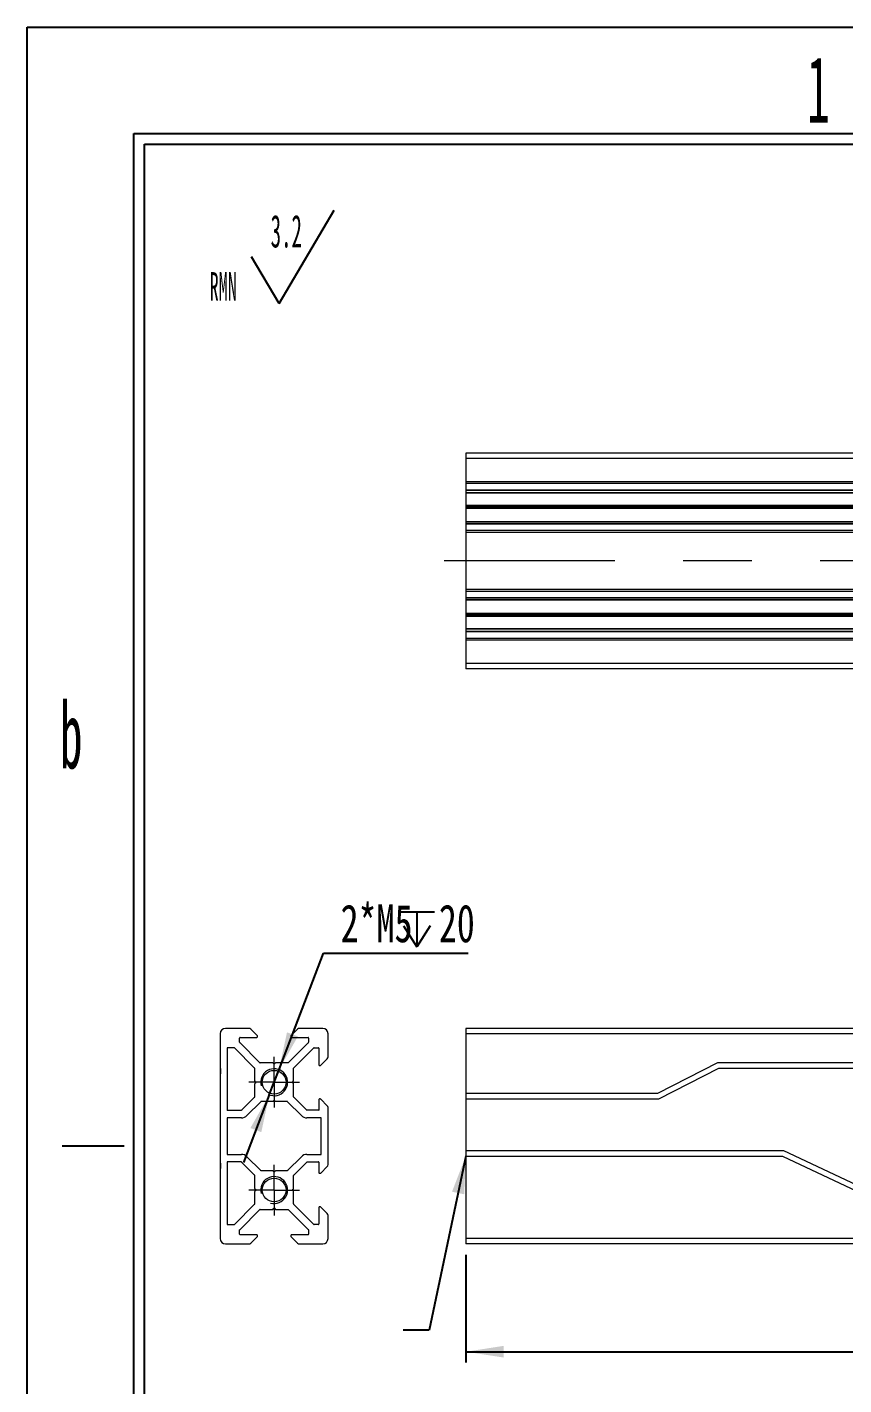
# Model space of a CAD drawing. Header units: millimetres. Extents: x 2 to 295, y 1 to 209.
# Drawn here: x 1.8 to 77.5, y 82.7 to 208.7 of the extents above; entities that cross this region are included whole.
import ezdxf

# ---------------------------------------------------------------- set-up
doc = ezdxf.new("R2010")
doc.units = ezdxf.units.MM
doc.linetypes.add('CENTER', pattern=[10.16, 6.35, -1.27, 1.27, -1.27])
doc.linetypes.add('CENTERX2', pattern=[20.32, 12.7, -2.54, 2.54, -2.54])
doc.layers.add('DIM', color=5, linetype='Continuous')
doc.layers.add('SLD-0', color=179, linetype='Continuous')
doc.layers.add('中心线', color=1, linetype='CENTER', lineweight=15)
doc.styles.add('SLDTEXTSTYLE1', font='TXT', dxfattribs={"width": 0.469})
doc.styles.add('SLDTEXTSTYLE14', font='TXT', dxfattribs={"width": 0.7})
doc.styles.add('SLDTEXTSTYLE6', font='TXT', dxfattribs={"width": 0.5025})
doc.dimstyles.new('SLDDIMSTYLE0', dxfattribs={"dimtxt": 3.5, "dimasz": 3.5, "dimexe": 0, "dimexo": 0.0625, "dimgap": 0.875, "dimtad": 2, "dimlfac": 2, "dimrnd": 1e-09, "dimzin": 12, "dimdsep": 46, "dimtxsty": 'SLDTEXTSTYLE1', "dimsah": 1, "dimcen": 0.09, "dimadec": 0, "dimazin": 3, "dimtfac": 1, "dimtofl": 0, "dimtmove": 0, "dimatfit": 3, "dimfxl": 0, "dimfrac": 2, "dimtolj": 1, "dimtzin": 12, "dimarcsym": 0})
doc.dimstyles.new('SLDDIMSTYLE2', dxfattribs={"dimtxt": 0.18, "dimasz": 3.5, "dimexe": 0, "dimexo": 0.0625, "dimgap": 0, "dimtad": 0, "dimtih": 1, "dimtoh": 1, "dimdec": 0, "dimrnd": 1e-09, "dimzin": 0, "dimdsep": 46, "dimtxsty": 'Standard', "dimsah": 1, "dimcen": 0.09, "dimadec": 0, "dimazin": 0, "dimtfac": 3.5, "dimtdec": 0, "dimtofl": 0, "dimtmove": 0, "dimatfit": 3, "dimfxl": 0, "dimfrac": 2, "dimtolj": 1, "dimtzin": 0, "dimarcsym": 0})
doc.dimstyles.new('SLDDIMSTYLE4', dxfattribs={"dimtxt": 3.5, "dimasz": 3.5, "dimexe": 0, "dimexo": 0.0625, "dimgap": 0.875, "dimtad": 0, "dimtih": 1, "dimtoh": 1, "dimlfac": 2, "dimrnd": 1e-09, "dimzin": 12, "dimdsep": 46, "dimtxsty": 'SLDTEXTSTYLE1', "dimsah": 1, "dimcen": 0, "dimadec": 0, "dimazin": 3, "dimtfac": 1, "dimtmove": 0, "dimatfit": 3, "dimfxl": 0, "dimfrac": 2, "dimtolj": 1, "dimtzin": 12, "dimarcsym": 0})

# ---------------------------------------------------------------- blocks, each defined once
blk = doc.blocks.new('SW_NOTE_1')
at = {"layer": 'SLD-0', "color": 0}
for q in [(11.56, 9.16), (3.9, 4.83)]:
    blk.add_line((6.45, 0.49), q, dxfattribs=at)
at = {"layer": 'SLD-0', "color": 0, "attachment_point": 1, "style": 'SLDTEXTSTYLE1'}
for s, insert, char_height in [('3.2', (5.66, 8.73), 3.032), ('RMN', (0, 3.41), 2.646)]:
    blk.add_mtext(s, dxfattribs=dict(at, insert=insert, char_height=char_height))
blk = doc.blocks.new('_D')
at = {"layer": 'DIM'}
for p, q in [((42.48, 94.79), (42.48, 84.79)), ((257.48, 94.79), (257.48, 84.79)), ((42.48, 85.79), (257.48, 85.79))]:
    blk.add_line(p, q, dxfattribs=at)
for points in [[(42.48, 85.79), (45.98, 85.25), (45.98, 86.33)], [(257.48, 85.79), (253.98, 86.33), (253.98, 85.25)]]:
    blk.add_solid(points, dxfattribs=at)
at = {"layer": 'DIM', "insert": (146.45, 90.3), "char_height": 3.5, "attachment_point": 1, "style": 'SLDTEXTSTYLE14'}
blk.add_mtext('430', dxfattribs=at)
blk = doc.blocks.new('SW_SYMBOL_HOLE_DEPTH')
at = {"layer": 'DIM', "color": 0}
for p, q in [((0, 875), (800, 875)), ((400, 875), (400, 75)), ((100, 555), (400, 75)), ((700, 555), (400, 75))]:
    blk.add_line(p, q, dxfattribs=at)
blk = doc.blocks.new('_D_4')
at = {"layer": 'DIM'}
for p, q in [((25.16, 111.96), (29.28, 122.77)), ((29.28, 122.77), (42.7, 122.77)), ((24.26, 109.62), (25.16, 111.96)), ((24.26, 109.62), (21.86, 103.33))]:
    blk.add_line(p, q, dxfattribs=at)
for points in [[(25.16, 111.96), (26.91, 115.04), (25.9, 115.42)], [(24.26, 109.62), (22.51, 106.54), (23.52, 106.16)]]:
    blk.add_solid(points, dxfattribs=at)
at = {"layer": 'DIM', "xscale": 0.004072727272727273, "yscale": 0.004072727272727273, "zscale": 0.004072727272727273}
blk.add_blockref('SW_SYMBOL_HOLE_DEPTH', (36.31, 123.05), dxfattribs=at)
at = {"layer": 'DIM', "char_height": 3.5, "attachment_point": 1, "style": 'SLDTEXTSTYLE14'}
for s, insert in [('2*M5', (30.87, 127.28)), ('20', (39.98, 127.28))]:
    blk.add_mtext(s, dxfattribs=dict(at, insert=insert))
blk = doc.blocks.new('SW_CENTERMARKSYMBOL_2')
at = {"layer": '中心线', "color": 0}
for p, q in [((0, 1.25), (0, 2.35)), ((-1.25, 0), (-2.35, 0)), ((0, 0), (-1.25, 0)), ((0, 0), (0, 1.25)), ((0, 0), (0, -1.25)), ((0, 0), (1.25, 0)), ((1.25, 0), (2.35, 0)), ((0, -1.25), (0, -2.35))]:
    blk.add_line(p, q, dxfattribs=at)
blk = doc.blocks.new('SW_CENTERMARKSYMBOL_3')
at = {"layer": '中心线', "color": 0}
for p, q in [((0, 1.25), (0, 2.35)), ((-1.25, 0), (-2.35, 0)), ((0, 0), (-1.25, 0)), ((0, 0), (0, 1.25)), ((0, 0), (0, -1.25)), ((0, 0), (1.25, 0)), ((1.25, 0), (2.35, 0)), ((0, -1.25), (0, -2.35))]:
    blk.add_line(p, q, dxfattribs=at)

msp = doc.modelspace()

# ---------------------------------------------------------------- linework, layer by layer
at = {"color": 7, "linetype": 'Continuous', "lineweight": 15}
for p, q in [((257.4817, 169.1473), (42.4817, 169.1473)), ((42.4817, 169.1473), (42.4817, 168.6473)), ((257.4817, 168.6473), (42.4817, 168.6473)), ((42.4817, 168.6473), (42.4817, 166.5008)), ((257.4817, 166.5008), (42.4817, 166.5008)), ((42.4817, 166.5008), (42.4817, 166.324)), ((257.4817, 166.324), (42.4817, 166.324)), ((42.4817, 166.324), (42.4817, 165.7266)), ((257.4817, 165.7266), (42.4817, 165.7266)), ((42.4817, 165.7266), (42.4817, 165.6973)), ((257.4817, 165.6973), (42.4817, 165.6973)), ((42.4817, 165.6973), (42.4817, 165.4596)), ((257.4817, 165.4596), (42.4817, 165.4596)), ((42.4817, 165.4596), (42.4817, 165.4419)), ((257.4817, 165.4419), (42.4817, 165.4419)), ((42.4817, 165.4419), (42.4817, 164.2826)), ((234.8672, 164.2826), (42.4817, 164.2826)), ((42.4817, 164.2826), (42.4817, 164.2642)), ((42.4817, 164.2642), (234.8646, 164.2642)), ((42.4817, 164.2642), (42.4817, 164.1649)), ((234.8569, 164.1649), (42.4817, 164.1649)), ((42.4817, 164.1649), (42.4817, 164.1296)), ((234.8569, 164.1296), (42.4817, 164.1296)), ((42.4817, 164.1296), (42.4817, 164.0303)), ((234.8646, 164.0303), (42.4817, 164.0303)), ((42.4817, 164.0303), (42.4817, 164.0119)), ((234.8672, 164.0119), (42.4817, 164.0119)), ((42.4817, 164.0119), (42.4817, 162.7922)), ((257.4817, 162.7922), (42.4817, 162.7922)), ((42.4817, 162.7922), (42.4817, 162.7569)), ((257.4817, 162.7569), (42.4817, 162.7569)), ((42.4817, 162.7569), (42.4817, 162.5973)), ((257.4817, 162.5973), (42.4817, 162.5973)), ((42.4817, 162.5973), (42.4817, 162.568)), ((257.4817, 162.568), (42.4817, 162.568)), ((42.4817, 162.568), (42.4817, 161.9705)), ((257.4817, 161.9705), (42.4817, 161.9705)), ((42.4817, 161.9705), (42.4817, 161.7937)), ((257.4817, 161.7937), (42.4817, 161.7937)), ((42.4817, 161.7937), (42.4817, 156.5008)), ((257.4817, 156.5008), (42.4817, 156.5008)), ((42.4817, 156.5008), (42.4817, 156.324)), ((257.4817, 156.324), (42.4817, 156.324)), ((42.4817, 156.324), (42.4817, 155.7266)), ((257.4817, 155.7266), (42.4817, 155.7266)), ((42.4817, 155.7266), (42.4817, 155.6973)), ((257.4817, 155.6973), (42.4817, 155.6973)), ((42.4817, 155.6973), (42.4817, 155.5376)), ((257.4817, 155.5376), (42.4817, 155.5376)), ((42.4817, 155.5376), (42.4817, 155.5023)), ((257.4817, 155.5023), (42.4817, 155.5023)), ((42.4817, 155.5023), (42.4817, 154.2826)), ((234.8672, 154.2826), (42.4817, 154.2826)), ((42.4817, 154.2826), (42.4817, 154.2642)), ((42.4817, 154.2642), (234.8646, 154.2642)), ((42.4817, 154.2642), (42.4817, 154.1649)), ((234.8569, 154.1649), (42.4817, 154.1649)), ((42.4817, 154.1649), (42.4817, 154.1296)), ((234.8569, 154.1296), (42.4817, 154.1296)), ((42.4817, 154.1296), (42.4817, 154.0303)), ((234.8646, 154.0303), (42.4817, 154.0303)), ((42.4817, 154.0303), (42.4817, 154.0119)), ((234.8672, 154.0119), (42.4817, 154.0119)), ((42.4817, 154.0119), (42.4817, 152.8526)), ((257.4817, 152.8526), (42.4817, 152.8526)), ((42.4817, 152.8526), (42.4817, 152.8349)), ((257.4817, 152.8349), (42.4817, 152.8349)), ((42.4817, 152.8349), (42.4817, 152.5973)), ((257.4817, 152.5973), (42.4817, 152.5973)), ((42.4817, 152.5973), (42.4817, 152.568)), ((257.4817, 152.568), (42.4817, 152.568)), ((42.4817, 152.568), (42.4817, 151.9705)), ((257.4817, 151.9705), (42.4817, 151.9705)), ((42.4817, 151.9705), (42.4817, 151.7937)), ((257.4817, 151.7937), (42.4817, 151.7937)), ((42.4817, 151.7937), (42.4817, 149.6473)), ((257.4817, 149.6473), (42.4817, 149.6473)), ((42.4817, 149.6473), (42.4817, 149.1473)), ((257.4817, 149.1473), (42.4817, 149.1473)), ((19.7095, 115.29), (19.7095, 112.0756)), ((22.356, 115.79), (20.2095, 115.79)), ((21.5095, 114.4954), (21.5095, 114.89)), ((21.5595, 114.94), (23.0995, 114.94)), ((23.1303, 115.1193), (22.5328, 115.7168)), ((23.1595, 115), (23.1595, 115.0486)), ((26.2595, 115.0486), (26.2595, 115)), ((26.8863, 115.7168), (26.2888, 115.1193)), ((26.3195, 114.94), (27.8595, 114.94)), ((29.2095, 115.79), (27.0631, 115.79)), ((27.9095, 114.89), (27.9095, 114.4954)), ((29.7095, 113.1436), (29.7095, 115.29)), ((257.4817, 115.79), (42.4817, 115.79)), ((42.4817, 115.79), (42.4817, 115.29)), ((257.4817, 115.29), (42.4817, 115.29)), ((42.4817, 115.29), (42.4817, 109.74)), ((20.3595, 113.965), (20.3595, 108.21)), ((21.0042, 113.99), (20.3845, 113.99)), ((22.9022, 112.1024), (21.0219, 113.9827)), ((23.3972, 112.5974), (21.5169, 114.4777)), ((27.9022, 114.4777), (26.0219, 112.5974)), ((26.5169, 112.1024), (28.3972, 113.9827)), ((28.4149, 113.99), (28.8095, 113.99)), ((28.8595, 113.94), (28.8595, 112.4)), ((24.5742, 112.59), (23.4149, 112.59)), ((24.6919, 112.4827), (24.5919, 112.5827)), ((24.8272, 112.5827), (24.7272, 112.4827)), ((26.0042, 112.59), (24.8449, 112.59)), ((28.9195, 112.34), (28.9681, 112.34)), ((29.0388, 112.3693), (29.6363, 112.9668)), ((65.8154, 112.5847), (60.2649, 109.74)), ((81.5785, 112.5847), (65.8154, 112.5847)), ((19.7595, 112.0756), (19.7095, 112.0756)), ((19.7095, 112.0756), (19.7095, 111.5756)), ((19.7095, 111.5756), (19.7095, 103.2743)), ((19.7595, 111.5756), (19.7095, 111.5756)), ((19.7595, 111.5756), (19.7595, 112.0756)), ((22.9095, 110.9254), (22.9095, 112.0847)), ((23.0169, 110.8077), (22.9169, 110.9077)), ((24.1168, 111.665), (24.0429, 111.665)), ((25.3762, 111.665), (25.3023, 111.665)), ((26.4022, 110.8077), (26.5022, 110.9077)), ((26.5095, 110.9254), (26.5095, 112.0847)), ((60.3856, 109.24), (65.9361, 112.0847)), ((65.9361, 112.0847), (81.4535, 112.0847)), ((22.9095, 109.435), (22.9095, 110.6547)), ((22.9169, 110.6724), (23.0169, 110.7724)), ((26.5022, 110.6724), (26.4022, 110.7724)), ((26.5095, 109.435), (26.5095, 110.6547)), ((60.2649, 109.74), (42.4817, 109.74)), ((42.4817, 109.74), (42.4817, 109.24)), ((21.6876, 108.1923), (22.8949, 109.3997)), ((23.4679, 108.9827), (22.1826, 107.6974)), ((24.5742, 108.99), (23.4856, 108.99)), ((24.6919, 109.0974), (24.5919, 108.9974)), ((24.8272, 108.9974), (24.7272, 109.0974)), ((25.9335, 108.99), (24.8449, 108.99)), ((27.2365, 107.6974), (25.9512, 108.9827)), ((27.7315, 108.1923), (26.5242, 109.3997)), ((28.8595, 109.18), (28.8595, 108.21)), ((28.9681, 109.24), (28.9195, 109.24)), ((29.6363, 108.6133), (29.0388, 109.2108)), ((29.7095, 103.1436), (29.7095, 108.4365)), ((42.4817, 109.24), (60.3856, 109.24)), ((42.4817, 109.24), (42.4817, 104.4395)), ((20.3595, 107.46), (20.3595, 104.1201)), ((20.3845, 108.185), (21.6699, 108.185)), ((21.6699, 107.485), (20.3845, 107.485)), ((28.8345, 108.185), (27.7492, 108.185)), ((29.0345, 107.485), (27.7492, 107.485)), ((29.0595, 104.1201), (29.0595, 107.46)), ((20.3595, 103.3701), (20.3595, 97.615)), ((20.3845, 104.0951), (21.6699, 104.0951)), ((21.6699, 103.3951), (20.3845, 103.3951)), ((22.9022, 102.1731), (21.6876, 103.3877)), ((22.1826, 103.8827), (23.4679, 102.5974)), ((25.9512, 102.5974), (27.2365, 103.8827)), ((26.5242, 102.1804), (27.7315, 103.3877)), ((27.7492, 104.0951), (29.0345, 104.0951)), ((27.7492, 103.3951), (28.8345, 103.3951)), ((28.8595, 103.3701), (28.8595, 102.4)), ((71.954, 104.4395), (42.4817, 104.4395)), ((42.4817, 104.4395), (42.4817, 103.9395)), ((42.4817, 103.9395), (71.8421, 103.9395)), ((42.4817, 103.9395), (42.4817, 96.29)), ((71.8421, 103.9395), (82.5685, 98.8816)), ((82.6805, 99.3816), (71.954, 104.4395)), ((19.7595, 103.2743), (19.7095, 103.2743)), ((19.7095, 103.2743), (19.7095, 102.7743)), ((19.7095, 102.7743), (19.7095, 96.29)), ((19.7595, 102.7743), (19.7095, 102.7743)), ((19.7595, 102.7743), (19.7595, 103.2743)), ((22.9095, 100.9254), (22.9095, 102.1554)), ((23.4856, 102.59), (24.5742, 102.59)), ((24.5919, 102.5827), (24.6919, 102.4827)), ((24.7272, 102.4827), (24.8272, 102.5827)), ((24.8449, 102.59), (25.9335, 102.59)), ((26.5095, 100.9254), (26.5095, 102.1451)), ((28.9195, 102.34), (28.9681, 102.34)), ((29.0388, 102.3693), (29.6363, 102.9668)), ((23.0169, 100.8077), (22.9169, 100.9077)), ((22.9169, 100.6724), (23.0169, 100.7724)), ((24.1168, 101.665), (24.0429, 101.665)), ((25.3762, 101.665), (25.3023, 101.665)), ((26.4022, 100.8077), (26.5022, 100.9077)), ((26.5022, 100.6724), (26.4022, 100.7724)), ((22.9095, 99.4954), (22.9095, 100.6547)), ((26.5095, 99.4954), (26.5095, 100.6547)), ((21.0219, 97.5974), (22.9022, 99.4777)), ((21.5169, 97.1024), (23.3972, 98.9827)), ((23.4149, 98.99), (24.5742, 98.99)), ((24.5919, 98.9974), (24.6919, 99.0974)), ((24.7272, 99.0974), (24.8272, 98.9974)), ((24.8449, 98.99), (26.0042, 98.99)), ((26.0219, 98.9827), (27.9022, 97.1024)), ((28.3972, 97.5974), (26.5169, 99.4777)), ((28.8595, 99.18), (28.8595, 97.64)), ((28.9681, 99.24), (28.9195, 99.24)), ((29.6363, 98.6133), (29.0388, 99.2107)), ((29.7095, 96.29), (29.7095, 98.4365)), ((20.3845, 97.59), (21.0042, 97.59)), ((21.5095, 96.69), (21.5095, 97.0847)), ((27.9095, 97.0847), (27.9095, 96.69)), ((28.8095, 97.59), (28.4149, 97.59)), ((20.2095, 95.79), (22.356, 95.79)), ((23.0995, 96.64), (21.5595, 96.64)), ((22.5328, 95.8633), (23.1303, 96.4608)), ((23.1595, 96.5315), (23.1595, 96.58)), ((26.2595, 96.58), (26.2595, 96.5315)), ((26.2888, 96.4608), (26.8863, 95.8633)), ((27.8595, 96.64), (26.3195, 96.64)), ((27.0631, 95.79), (29.2095, 95.79)), ((187.4817, 96.29), (42.4817, 96.29)), ((42.4817, 96.29), (42.4817, 95.79)), ((257.4817, 95.79), (42.4817, 95.79))]:
    msp.add_line(p, q, dxfattribs=at)
for centre in [(24.7095, 110.79), (24.7095, 100.79)]:
    msp.add_circle(centre, 1.1, dxfattribs=at)
for centre, radius, start, end in [((20.2095, 115.29), 0.5, 90, 180), ((21.5595, 114.89), 0.05, 90, 180), ((22.356, 115.54), 0.25, 44.999996, 90.000004), ((23.0995, 115), 0.06, 270, 360), ((23.0595, 115.0486), 0.1, 359.999996, 45.000004), ((26.3595, 115.0486), 0.1, 134.999996, 180.000004), ((26.3195, 115), 0.06, 180, 270), ((27.0631, 115.54), 0.25, 89.999996, 135.000004), ((27.8595, 114.89), 0.05, 0, 90), ((29.2095, 115.29), 0.5, 0, 90), ((20.372, 113.9775), 0.0177, 45, 225), ((21.0131, 113.9864), 0.00957, 337.5, 157.5), ((21.5132, 114.4865), 0.00957, 112.5, 292.5), ((27.9059, 114.4865), 0.00957, 247.5, 67.5), ((28.406, 113.9864), 0.00957, 22.5, 202.5), ((28.8095, 113.94), 0.05, 0, 90), ((22.9059, 112.0935), 0.00957, 292.5, 112.5), ((23.406, 112.5937), 0.00957, 157.5, 337.5), ((24.583, 112.5864), 0.00957, 337.5, 157.5), ((24.7095, 112.4827), 0.0177, 180, 0), ((24.8361, 112.5864), 0.00957, 22.5, 202.5), ((26.0131, 112.5937), 0.00957, 202.5, 22.5), ((26.5132, 112.0935), 0.00957, 67.5, 247.5), ((28.9195, 112.4), 0.06, 180, 270), ((28.9681, 112.44), 0.1, 269.999996, 315.000004), ((29.4595, 113.1436), 0.25, 314.999996, 0.000004), ((22.9132, 110.9166), 0.00957, 112.5, 292.5), ((26.5059, 110.9166), 0.00957, 247.5, 67.5), ((22.9132, 110.6635), 0.00957, 67.5, 247.5), ((23.0169, 110.79), 0.0177, 270, 90), ((26.4022, 110.79), 0.0177, 90, 270), ((26.5059, 110.6635), 0.00957, 292.5, 112.5), ((22.8595, 109.435), 0.05, 314.999996, 0.000004), ((23.4767, 108.9864), 0.00957, 22.5, 202.5), ((24.583, 108.9937), 0.00957, 202.5, 22.5), ((24.7095, 109.0974), 0.0177, 360, 180), ((24.8361, 108.9937), 0.00957, 157.5, 337.5), ((25.9423, 108.9864), 0.00957, 337.5, 157.5), ((26.5595, 109.435), 0.05, 179.999996, 225.000004), ((28.9195, 109.18), 0.06, 90, 180), ((28.9681, 109.14), 0.1, 44.999996, 90.000004), ((29.4595, 108.4365), 0.25, 359.999996, 45.000004), ((20.372, 108.1975), 0.0177, 135, 315), ((20.372, 107.4725), 0.0177, 45, 225), ((21.6787, 108.1887), 0.00957, 202.5, 22.5), ((21.6699, 108.21), 0.725, 269.999996, 315.000004), ((27.7492, 108.21), 0.725, 224.999996, 270.000004), ((27.7404, 108.1887), 0.00957, 157.5, 337.5), ((28.847, 108.1975), 0.0177, 225, 45), ((29.047, 107.4725), 0.0177, 315, 135), ((20.372, 104.1076), 0.0177, 135, 315), ((20.372, 103.3826), 0.0177, 45, 225), ((21.6699, 103.3701), 0.725, 44.999996, 90.000004), ((21.6787, 103.3914), 0.00957, 337.5, 157.5), ((27.7492, 103.3701), 0.725, 89.999996, 135.000004), ((27.7404, 103.3914), 0.00957, 22.5, 202.5), ((28.847, 103.3826), 0.0177, 315, 135), ((29.047, 104.1076), 0.0177, 225, 45), ((22.9059, 102.1643), 0.00957, 292.5, 112.5), ((23.4767, 102.5937), 0.00957, 157.5, 337.5), ((24.583, 102.5864), 0.00957, 337.5, 157.5), ((24.7095, 102.4827), 0.0177, 180, 0), ((24.8361, 102.5864), 0.00957, 22.5, 202.5), ((25.9423, 102.5937), 0.00957, 202.5, 22.5), ((26.5595, 102.1451), 0.05, 134.999996, 180.000004), ((28.9195, 102.4), 0.06, 180, 270), ((28.9681, 102.44), 0.1, 269.999996, 315.000004), ((29.4595, 103.1436), 0.25, 314.999996, 0.000004), ((22.9132, 100.9166), 0.00957, 112.5, 292.5), ((23.0169, 100.79), 0.0177, 270, 90), ((26.4022, 100.79), 0.0177, 90, 270), ((26.5059, 100.9166), 0.00957, 247.5, 67.5), ((22.9132, 100.6635), 0.00957, 67.5, 247.5), ((26.5059, 100.6635), 0.00957, 292.5, 112.5), ((22.9059, 99.4865), 0.00957, 247.5, 67.5), ((23.406, 98.9864), 0.00957, 22.5, 202.5), ((24.583, 98.9937), 0.00957, 202.5, 22.5), ((24.7095, 99.0974), 0.0177, 360, 180), ((24.8361, 98.9937), 0.00957, 157.5, 337.5), ((26.0131, 98.9864), 0.00957, 337.5, 157.5), ((26.5132, 99.4865), 0.00957, 112.5, 292.5), ((28.9195, 99.18), 0.06, 90, 180), ((28.9681, 99.14), 0.1, 44.999996, 90.000004), ((29.4595, 98.4365), 0.25, 359.999996, 45.000004), ((20.372, 97.6025), 0.0177, 135, 315), ((21.0131, 97.5937), 0.00957, 202.5, 22.5), ((21.5132, 97.0935), 0.00957, 67.5, 247.5), ((27.9059, 97.0935), 0.00957, 292.5, 112.5), ((28.406, 97.5937), 0.00957, 157.5, 337.5), ((28.8095, 97.64), 0.05, 270, 360), ((20.2095, 96.29), 0.5, 180, 270), ((21.5595, 96.69), 0.05, 180, 270), ((22.356, 96.04), 0.25, 269.999996, 315.000004), ((23.0995, 96.58), 0.06, 0, 90), ((23.0595, 96.5315), 0.1, 314.999996, 0.000004), ((26.3195, 96.58), 0.06, 90, 180), ((26.3595, 96.5315), 0.1, 179.999996, 225.000004), ((27.0631, 96.04), 0.25, 224.999996, 270.000004), ((27.8595, 96.69), 0.05, 270, 360), ((29.2095, 96.29), 0.5, 270, 360)]:
    msp.add_arc(centre, radius, start, end, dxfattribs=at)
at = {"color": 7, "linetype": 'Continuous', "lineweight": 0}
for centre in [(24.7095, 110.79), (24.7095, 110.79), (24.7095, 100.79), (24.7095, 100.79)]:
    msp.add_arc(centre, 1.25, 255, 195, dxfattribs=at)
at = {"layer": 'SLD-0'}
for p, q in [((1.812, 208.6737), (295.1066, 208.6737)), ((1.812, 1.2938), (1.812, 208.6737)), ((12.6748, 7.2189), (12.6748, 197.811)), ((12.6748, 197.811), (289.1814, 197.811))]:
    msp.add_line(p, q, dxfattribs=at)
at = {"layer": 'SLD-0', "color": 6, "linetype": 'Continuous'}
for p, q in [((11.6873, 6.2314), (11.6873, 198.7985)), ((11.6873, 198.7985), (290.1689, 198.7985)), ((10.8046, 104.8527), (5.0681, 104.8527))]:
    msp.add_line(p, q, dxfattribs=at)
at = {"layer": '中心线', "linetype": 'CENTERX2', "lineweight": 0, "ltscale": 2.5}
msp.add_line((259.4817, 159.1473), (40.4817, 159.1473), dxfattribs=at)

# ---------------------------------------------------------------- block references
at = {"layer": 'SLD-0'}
msp.add_blockref('SW_NOTE_1', (18.7252, 182.5338), dxfattribs=at)
at = {"layer": '中心线'}
for name, p in [('SW_CENTERMARKSYMBOL_2', (24.7095, 110.79)), ('SW_CENTERMARKSYMBOL_3', (24.7095, 100.79))]:
    msp.add_blockref(name, p, dxfattribs=at)

# ---------------------------------------------------------------- texts
at = {"layer": 'SLD-0', "char_height": 6.172, "attachment_point": 1, "style": 'SLDTEXTSTYLE6'}
for s, insert in [('1', (74.111, 205.9712)), ('b', (4.8346, 146.0918))]:
    msp.add_mtext(s, dxfattribs=dict(at, insert=insert))

# ---------------------------------------------------------------- dimensions: what is measured, and where the dimension line sits
at = {"layer": 'DIM'}
dim = msp.add_diameter_dim_2p(p1=(25.1552, 111.9579), p2=(24.2639, 109.6222), text='2*M5{\\fGDT;x}20', dimstyle='SLDDIMSTYLE4', override={"dimpost": '<>'}, dxfattribs=at)
dim.commit()
dim.dimension.update_dxf_attribs({"geometry": '_D_4', "text_midpoint": (36.7842, 125.0185), "dimtype": 163})
dim = msp.add_linear_dim(base=(257.4817, 85.79), p1=(42.4817, 95.79), p2=(257.4817, 95.79), dimstyle='SLDDIMSTYLE0', dxfattribs=at)
dim.commit()
dim.dimension.update_dxf_attribs({"geometry": '_D', "text_midpoint": (148.4911, 85.79), "dimtype": 160})

# ---------------------------------------------------------------- leaders
at = {"color": 7, "linetype": 'Continuous', "lineweight": 0}
msp.add_leader([(42.4817, 103.9395), (39.0892, 87.776), (36.6855, 87.776)], dimstyle='SLDDIMSTYLE2', dxfattribs=at)

doc.saveas('drawing.dxf')
